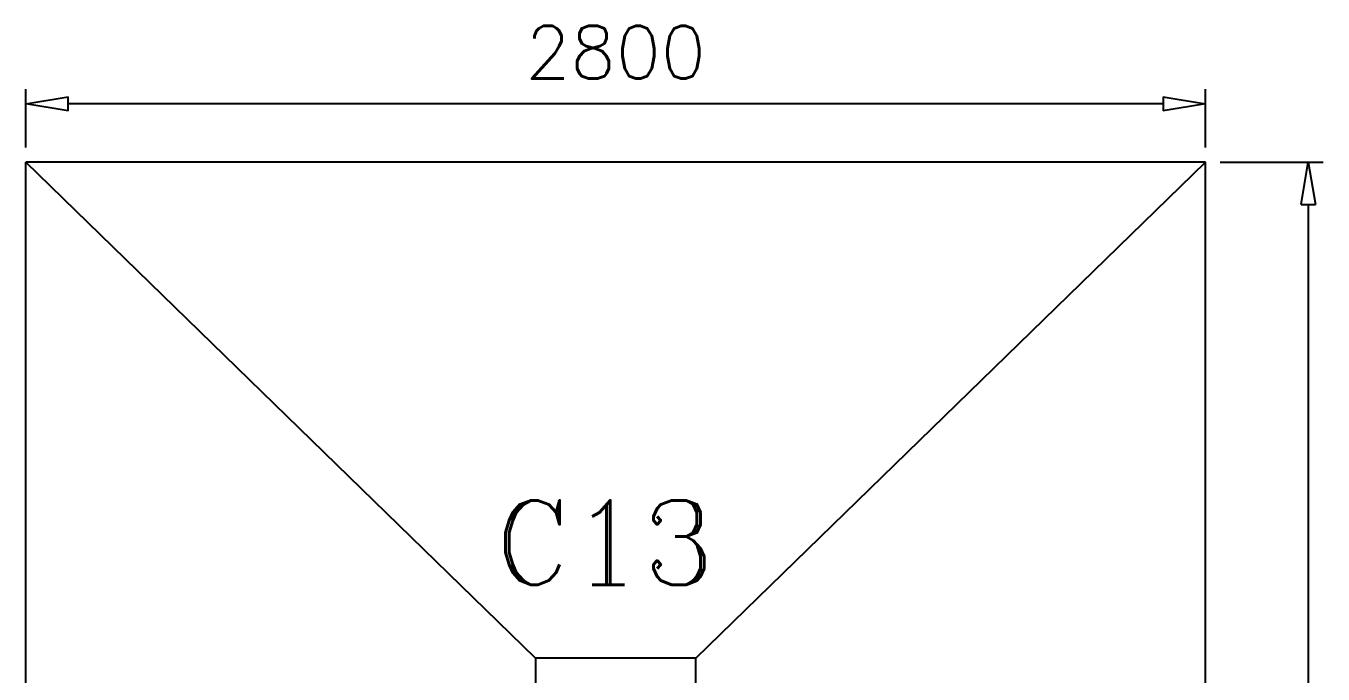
# Model space of a CAD drawing. Header units: millimetres. Extents: x 331487 to 517269, y 198509 to 399936.
# Drawn here: x 429599 to 432679, y 329351 to 330890 of the extents above; entities that cross this region are included whole.
import ezdxf

# ---------------------------------------------------------------- set-up
doc = ezdxf.new("R2010")
doc.units = ezdxf.units.MM
doc.header["$MEASUREMENT"] = 0
doc.layers.add('COLUMN', color=6, linetype='Continuous')
doc.layers.add('FOOTING', color=5, linetype='Continuous')
doc.styles.add('RC', font='romanc.shx', dxfattribs={"height": 200})
doc.styles.add('RO', font='romans.shx', dxfattribs={"height": 125})

# ---------------------------------------------------------------- blocks, each defined once
blk = doc.blocks.new('_ClosedBlank')
at = {"color": 0, "linetype": 'ByBlock', "lineweight": -2}
for p, q in [((-1, 0.167), (0, 0)), ((-1, 0.167), (-1, -0.167)), ((0, 0), (-1, -0.167))]:
    blk.add_line(p, q, dxfattribs=at)

msp = doc.modelspace()

# ---------------------------------------------------------------- linework, layer by layer
at = {"layer": 'FOOTING', "color": 4}
for p, q in [((429599.3, 330601), (429599.3, 330739.5)), ((432399.3, 330601), (432399.3, 330739.5)), ((432299.3, 330704.5), (429699.3, 330704.5)), ((432434.3, 330566), (432678.7, 330566)), ((432643.7, 330466), (432643.7, 323666))]:
    msp.add_line(p, q, dxfattribs=at)
at = {"layer": 'FOOTING'}
for p, q in [((429599.3, 323566), (429599.3, 330566)), ((432399.3, 330566), (429599.3, 330566)), ((430809.3, 329388.5), (429599.3, 330566)), ((431189.3, 329388.5), (432399.3, 330566)), ((432399.3, 323566), (432399.3, 330566)), ((431189.3, 329388.5), (430809.3, 329388.5)), ((430809.3, 329388.5), (430809.3, 324743.5)), ((431189.3, 324743.5), (431189.3, 329388.5))]:
    msp.add_line(p, q, dxfattribs=at)

# ---------------------------------------------------------------- block references
at = {"layer": 'FOOTING', "color": 4, "xscale": 100, "yscale": 100, "zscale": 100}
for p, rotation in [((429599.3, 330704.5), 180), ((432643.7, 330566), 90)]:
    msp.add_blockref('_ClosedBlank', p, dxfattribs=dict(at, rotation=rotation))
msp.add_blockref('_ClosedBlank', (432399.3, 330704.5), dxfattribs=at)

# ---------------------------------------------------------------- texts
at = {"layer": 'COLUMN', "style": 'RC'}
msp.add_text('C13', height=200, dxfattribs=at).set_placement((430712.1, 329563.2))
at = {"layer": 'FOOTING', "color": 3, "insert": (430999.3, 330827), "char_height": 125, "attachment_point": 5, "style": 'RO'}
msp.add_mtext('2800', dxfattribs=at)

doc.saveas('drawing.dxf')
